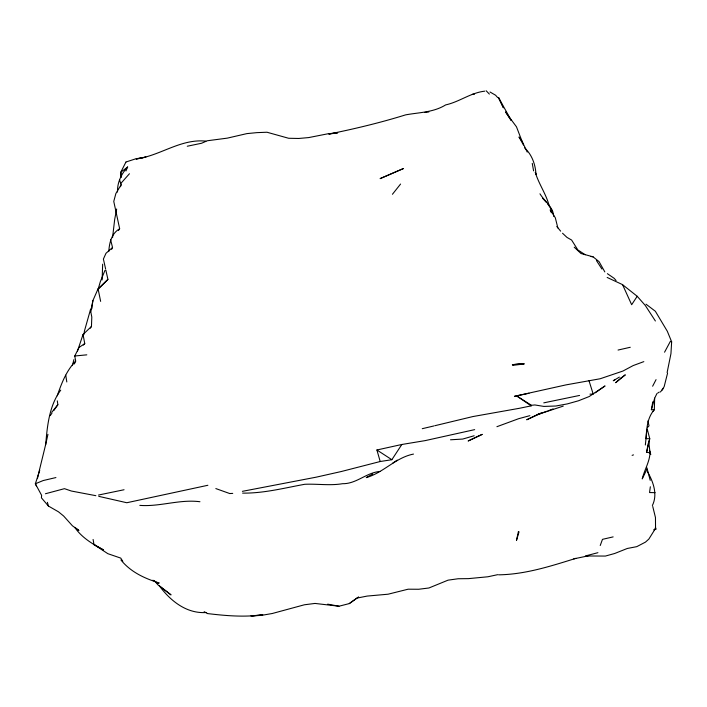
<?xml version="1.0" encoding="UTF-8"?>
<svg xmlns="http://www.w3.org/2000/svg" width="707" height="707" viewBox="0 0 707 707"><rect width="100%" height="100%" fill="white"/><g stroke="black" fill="none" stroke-linecap="round" stroke-linejoin="round"><path stroke-width="1.06" d="M650.21 480.362L646.923 467.84M656.918 393.569L654.664 398.165L654.32 409.68C645.606 419.711 646.923 432.808 645.332 444.995M90.328 328.181L91.459 326.457L91.804 317.072L90.416 309.86L91.848 307.934L92.917 300.563L98.07 288.818L107.924 279.389L105.838 270.065M45.699 444.756C47.201 426.056 49.243 405.597 60.74 390.105M102.648 264.171L102.144 279.928M117.503 192.03C117.185 182.53 121.304 174.002 127.56 167.064L127.711 166.976M646.03 304.196L655.354 311.248L667.311 331.247L671.65 341.817L670.952 353.624L667.125 372.545M647.373 471.472C653.171 481.688 657.943 494.202 652.358 505.558M646.772 430.148L646.057 438.623L649.777 438.782L646.578 452.33L650.042 452.763C649.574 462.139 644.351 469.969 642.23 478.922L646.923 469.201M112.546 237.658L114.711 219.25L116.673 208.989M84.053 334.27L84.416 331.088L90.416 309.86M37.427 478.621C40.776 463.889 44.744 449.192 47.943 434.337M650.334 486.769L649.556 492.558L655.089 492.646M119.492 179.596L121.118 184.766L115.886 193.497L113.765 201.424L119.651 228.715C111.264 233.708 109.444 242.722 108.745 251.621M653.082 411.2L654.32 409.68L651.368 409.707L652.791 401.806M646.578 452.33L648.301 443.192M90.637 311.734L92.917 300.563M667.558 373.199L664.138 386.729L661.619 390.556M72.388 365.625L73.873 359.66M597.919 552.688L585.369 555.967L605.395 556.064L614.692 553.493L627.295 548.473L636.777 546.652L645.482 542.11L648.858 539.07L655.044 529.163L655.53 527.263L655.469 517.559L652.747 506.468M91.353 309.746L91.848 307.934M651.368 409.707L654.664 398.165M120.517 186.719L121.118 184.766M77.47 351.096L83.037 334.491L91.459 326.457M39.742 470.332L35.35 483.774L36.49 486.107M57.249 395.796C61.491 383.38 66.378 370.68 75.676 361.1L74.756 356.001L79.043 347.437L84.76 343.602L83.037 334.491M600.225 545.521L602.479 539.344L613.146 536.887M104.919 270.472L100.306 281.74L98.123 289.278L107.924 279.389M125.952 170.97L127.56 167.064L120.773 172.252L121.197 177.501M74.368 363.964L75.676 361.1M434.832 425.72L472.859 416.564L519.212 408.328L531.178 405.862L531.434 405.297L534.863 404.952L543.851 406.419L555.826 406.012L567.306 403.909L578.45 400.789L589.231 396.521L605.051 385.934L595.206 392.792M111.609 249.368L112.537 247.494L110.592 239.682M125.926 162.053L120.773 172.252L121.25 176.397M652.632 386.225L656.052 379.641M664.553 352.21L670.386 341.34L671.65 341.817M242.386 491.338L316.321 477.145L341.348 471.507L380.198 461.521L391.864 459.709L401.832 444.482L425.163 440.62L474.671 429.635M607.154 277.453L622.469 284.594L637.201 296.277L631.66 304.717L622.726 285.009M118.44 230.544L119.651 228.715M50.215 415.654L51.973 413.127M53.741 410.608L57.85 404.722L57.302 400.869M392.438 194.275L400.569 184.05M51.735 412.349L57.85 404.722M660.347 392.014L663.086 388.779M120.809 183.466L129.452 173.728M647.639 427.302L649.026 425.853L647.921 420.904M83.302 345.096L84.76 343.602M649.362 440.514L648.69 441.159L650.042 452.763M112.537 247.494L105.988 253.283L103.399 259.054L105.608 268.969M413.489 454.08C395.62 457.562 383.627 472.621 366.261 477.614L372.722 474.026M327.686 604.158L338.989 606.217L349.285 603.592L356.929 598.095L367.189 596.072L388.072 594.207L408.125 589.196L418.694 589.258L428.919 587.985L448.035 580.164L458.118 578.75L468.494 578.626L487.865 576.779L497.746 574.667M349.285 603.592L358.635 596.885M391.855 173.533L403.485 168.522L380.101 178.624L391.722 173.622M392.827 463.05L397.272 460.107M657.704 393.074L659.269 392.067M619.394 377.087L613.243 380.755L615.019 379.694M484.755 91.168C470.765 92.714 459.303 101.932 445.649 104.91C433.515 112.466 419.171 112.386 405.606 114.87C380.419 122.691 354.711 128.86 328.861 134.074L337.699 132.819L327.924 133.782L308.694 137.582L298.796 138.466L288.633 138.272L266.99 132.236L256.897 132.633L246.884 133.614L227.336 138.13L207.239 140.764L201.628 143.238L187.267 146.234M548.164 410.82L553.042 408.92M643.83 361.63L633.172 365.572L622.894 371.06L600.163 378.758L566.015 384.882L514.413 396.335L529.013 393.26M563.276 406.101L537.293 414.638L526.706 419.772L541.226 413.144L537.293 414.638L547.183 411.174M575.896 558.336C550.718 566.166 525.274 574.429 498.603 574.835M632.12 455.352L633.49 454.893M496.906 426.701L518.584 418.712L529.852 415.663M126.023 161.983L135.859 158.783L145.925 157.078L136.221 158.978C160.312 155.743 180.594 138.545 205.87 141.135M474.158 435.751L462.687 439.065L450.518 439.789M45.442 493.751L64.461 488.67L71.363 491.029L95.878 495.687M380.083 471.436C366.367 472.497 356.531 483.986 342.542 483.703C330.001 485.824 317.381 483.721 304.77 484.286C284.161 488.024 263.738 493.406 242.589 493.115M422.265 428.689L433.877 425.959M55.924 477.561L43.207 480.539L35.35 483.774L41.625 495.342L41.413 497.816L48.421 506.044L58.487 511.824L63.621 516.004L72.45 525.822L78.901 530.471L74.792 527.395C81.72 537.629 92.75 544.16 103.434 549.896L94.058 544.584L107.826 553.669L120.773 558.115L122.797 561.402M380.198 461.521L376.911 449.988L401.832 444.482M98.529 495.033L124.052 489.748M543.763 402.857L579.563 395.443M618.059 350.053L630.264 347.278M573.757 558.866L588.286 555.835M207.876 485.276L126.792 502.739L98.75 496.349M655.044 529.163L655.831 529.039L655.53 527.263M424.651 112.457L428.875 111.953M512.708 365.342L523.984 364.008L523.675 363.522L512.354 364.679L523.737 363.592M207.186 613.305L204.155 611.679M250.897 615.938L262.774 614.79C244.366 617.379 225.542 615.744 207.266 613.535M74.756 356.001L86.811 354.834M252.028 615.956L261.687 615.329L272.222 613.517L304.434 604.777L315.004 603.433L338.989 606.217M472.338 94.305L474.494 94.19M232.736 493.389L229.74 493.548L215.821 488.572M199.948 501.731C179.613 499.098 160.038 506.91 139.818 505.381M589.974 394.117L593.235 394.197L588.984 380.666M206.25 612.527C186.471 613.844 170.449 600.853 159.34 585.847L171.041 594.905L157.961 584.875L154.444 580.792M591.061 256.535L593.076 256.827L599.094 261.678L604.821 271.903M593.076 256.827L580.968 253.504L574.208 247.176M159.384 582.992C144.838 578.6 130.662 572.06 120.924 559.953M601.922 269.058L596.434 260.53M489.995 91.99L495.598 95.233L497.684 97.593M152.862 580.2L158.359 583.522M531.434 405.297L516.897 396.061L531.178 405.862M376.911 449.988L391.864 459.709M585.193 254.741L577.84 249.916L571.61 240.044L566.996 237.419L562.525 233.23M607.375 273.662L614.189 278.346L616.089 280.538M539.962 193.806C544.478 201.345 553.113 206.736 553.74 216.43M486.151 90.761L489.368 94.093M637.201 296.277L645.305 305.477L655.389 320.996M542.561 198.243L546.166 202.167M547.607 203.731L552.653 211.393M556.807 226.487L560.642 231.154M510.056 118.175L516.481 126.818L523.472 145.015L519.009 137.017L521.996 141.153L527.219 152.085M524.656 147.904C532.026 154.851 535.385 164.324 536.003 174.426L535.287 172.331C538.725 183.961 545.972 193.7 549.047 205.304M509.694 117.901L505.585 111.945L510.931 120.252M523.675 363.522L523.984 364.008M498.523 97.575L503.393 107.711L498.523 97.575L511.117 120.137M551.345 212.727L550.187 209.811L555.304 217.765L557.841 227.919M649.53 450.562L650.793 454.539M649.45 451.066L650.06 453.178M47.404 502.332L48.421 506.044M647.205 428.999L649.777 438.782M98.096 288.951L100.641 301.385M532.247 163.344L533.591 170.864M93.094 539.45L94.022 544.735M66.803 381.957L65.733 375.17M518.381 531.744L516.472 540.457L519.044 531.832L518.381 531.744M621.082 377.989L615.638 382.708L625.306 374.834L621.082 377.989M478.913 435.857L468.131 440.991L482.271 434.363L478.913 435.857M655.831 529.039L654.01 529.826L655.831 529.039"/></g></svg>
